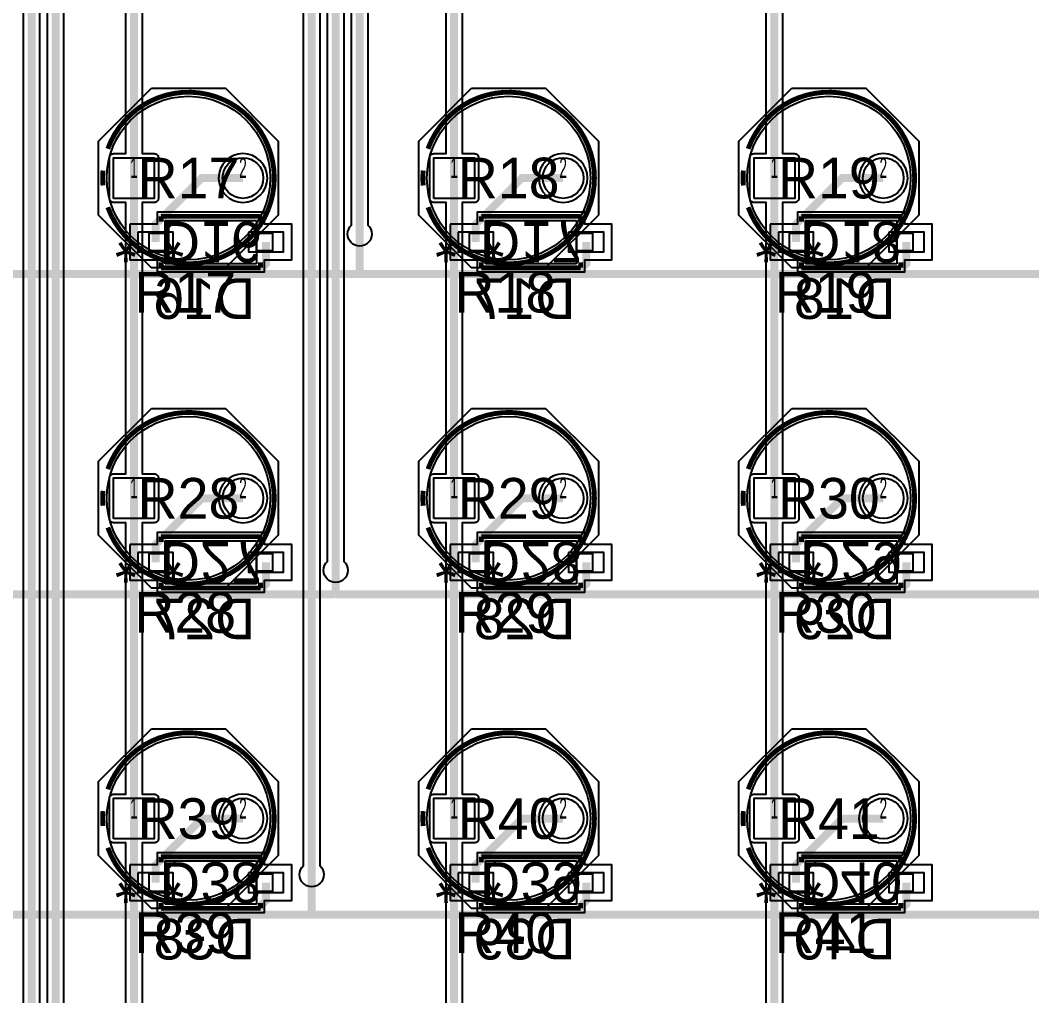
# Model space of a CAD drawing. Extents: x -64 to 44, y -72 to 40.
# Drawn here: x -25.35 to 6.24, y -25.53 to 4.93 of the extents above; entities that cross this region are included whole.
import ezdxf
from ezdxf.enums import TextEntityAlignment as Align

# ---------------------------------------------------------------- set-up
doc = ezdxf.new("R2010")
doc.units = 0
for name, color, linetype in [('ASSEMBLY', 12, 'CONTINUOUS'), ('BOUND', 85, 'CONTINUOUS'), ('COND', 80, 'CONTINUOUS'), ('COND2', 2, 'CONTINUOUS'), ('SILK_SCREEN', 85, 'CONTINUOUS'), ('SOLDER_MASK', 85, 'CONTINUOUS'), ('TEXT', 142, 'CONTINUOUS')]:
    doc.layers.add(name, color=color, linetype=linetype)

msp = doc.modelspace()

# ---------------------------------------------------------------- linework, layer by layer
at = {"layer": 'ASSEMBLY'}
for points in [[(-17.5455, 0, -1), (-22.6509, 0, -1), (-17.5455, 0)], [(-7.5455, 0, -1), (-12.6509, 0, -1), (-7.5455, 0)], [(2.4545, 0, -1), (-2.6509, 0, -1), (2.4545, 0)], [(-17.5455, -10, -1), (-22.6509, -10, -1), (-17.5455, -10)], [(-7.5455, -10, -1), (-12.6509, -10, -1), (-7.5455, -10)], [(2.4545, -10, -1), (-2.6509, -10, -1), (2.4545, -10)], [(-17.5455, -20, -1), (-22.6509, -20, -1), (-17.5455, -20)], [(-7.5455, -20, -1), (-12.6509, -20, -1), (-7.5455, -20)], [(2.4545, -20, -1), (-2.6509, -20, -1), (2.4545, -20)]]:
    msp.add_lwpolyline(points, format="xyb", dxfattribs=at)
for points in [[(-20.825, -1.6625), (-20.4875, -1.325)], [(-20.825, -1.325), (-17.975, -1.325)], [(-20.825, -2.675), (-20.825, -1.325)], [(-17.975, -1.325), (-17.975, -2.675)], [(-10.825, -1.6625), (-10.4875, -1.325)], [(-10.825, -1.325), (-7.975, -1.325)], [(-10.825, -2.675), (-10.825, -1.325)], [(-7.975, -1.325), (-7.975, -2.675)], [(-0.825, -1.6625), (-0.4875, -1.325)], [(-0.825, -1.325), (2.025, -1.325)], [(-0.825, -2.675), (-0.825, -1.325)], [(2.025, -1.325), (2.025, -2.675)], [(-21.325, -2.275), (-21.325, -1.725)], [(-21.325, -1.725), (-20.825, -1.725)], [(-20.825, -1.725), (-20.825, -2.275)], [(-17.975, -2.275), (-17.975, -1.725)], [(-17.975, -1.725), (-17.475, -1.725)], [(-17.475, -1.725), (-17.475, -2.275)], [(-11.325, -2.275), (-11.325, -1.725)], [(-11.325, -1.725), (-10.825, -1.725)], [(-10.825, -1.725), (-10.825, -2.275)], [(-7.975, -2.275), (-7.975, -1.725)], [(-7.975, -1.725), (-7.475, -1.725)], [(-7.475, -1.725), (-7.475, -2.275)], [(-1.325, -2.275), (-1.325, -1.725)], [(-1.325, -1.725), (-0.825, -1.725)], [(-0.825, -1.725), (-0.825, -2.275)], [(2.025, -2.275), (2.025, -1.725)], [(2.025, -1.725), (2.525, -1.725)], [(2.525, -1.725), (2.525, -2.275)], [(-20.825, -2.275), (-21.325, -2.275)], [(-20.825, -2.3375), (-20.4875, -2.675)], [(-17.475, -2.275), (-17.975, -2.275)], [(-10.825, -2.275), (-11.325, -2.275)], [(-10.825, -2.3375), (-10.4875, -2.675)], [(-7.475, -2.275), (-7.975, -2.275)], [(-0.825, -2.275), (-1.325, -2.275)], [(-0.825, -2.3375), (-0.4875, -2.675)], [(2.525, -2.275), (2.025, -2.275)], [(-17.975, -2.675), (-20.825, -2.675)], [(-7.975, -2.675), (-10.825, -2.675)], [(2.025, -2.675), (-0.825, -2.675)], [(-20.825, -11.6625), (-20.4875, -11.325)], [(-20.825, -11.325), (-17.975, -11.325)], [(-20.825, -12.675), (-20.825, -11.325)], [(-17.975, -11.325), (-17.975, -12.675)], [(-10.825, -11.6625), (-10.4875, -11.325)], [(-10.825, -11.325), (-7.975, -11.325)], [(-10.825, -12.675), (-10.825, -11.325)], [(-7.975, -11.325), (-7.975, -12.675)], [(-0.825, -11.6625), (-0.4875, -11.325)], [(-0.825, -11.325), (2.025, -11.325)], [(-0.825, -12.675), (-0.825, -11.325)], [(2.025, -11.325), (2.025, -12.675)], [(-21.325, -12.275), (-21.325, -11.725)], [(-21.325, -11.725), (-20.825, -11.725)], [(-20.825, -11.725), (-20.825, -12.275)], [(-17.975, -12.275), (-17.975, -11.725)], [(-17.975, -11.725), (-17.475, -11.725)], [(-17.475, -11.725), (-17.475, -12.275)], [(-11.325, -12.275), (-11.325, -11.725)], [(-11.325, -11.725), (-10.825, -11.725)], [(-10.825, -11.725), (-10.825, -12.275)], [(-7.975, -12.275), (-7.975, -11.725)], [(-7.975, -11.725), (-7.475, -11.725)], [(-7.475, -11.725), (-7.475, -12.275)], [(-1.325, -12.275), (-1.325, -11.725)], [(-1.325, -11.725), (-0.825, -11.725)], [(-0.825, -11.725), (-0.825, -12.275)], [(2.025, -12.275), (2.025, -11.725)], [(2.025, -11.725), (2.525, -11.725)], [(2.525, -11.725), (2.525, -12.275)], [(-20.825, -12.275), (-21.325, -12.275)], [(-17.475, -12.275), (-17.975, -12.275)], [(-10.825, -12.275), (-11.325, -12.275)], [(-7.475, -12.275), (-7.975, -12.275)], [(-0.825, -12.275), (-1.325, -12.275)], [(2.525, -12.275), (2.025, -12.275)], [(-20.825, -12.3375), (-20.4875, -12.675)], [(-10.825, -12.3375), (-10.4875, -12.675)], [(-0.825, -12.3375), (-0.4875, -12.675)], [(-17.975, -12.675), (-20.825, -12.675)], [(-7.975, -12.675), (-10.825, -12.675)], [(2.025, -12.675), (-0.825, -12.675)], [(-20.825, -21.6625), (-20.4875, -21.325)], [(-20.825, -21.325), (-17.975, -21.325)], [(-20.825, -22.675), (-20.825, -21.325)], [(-17.975, -21.325), (-17.975, -22.675)], [(-10.825, -21.6625), (-10.4875, -21.325)], [(-10.825, -21.325), (-7.975, -21.325)], [(-10.825, -22.675), (-10.825, -21.325)], [(-7.975, -21.325), (-7.975, -22.675)], [(-0.825, -21.6625), (-0.4875, -21.325)], [(-0.825, -21.325), (2.025, -21.325)], [(-0.825, -22.675), (-0.825, -21.325)], [(2.025, -21.325), (2.025, -22.675)], [(-21.325, -22.275), (-21.325, -21.725)], [(-21.325, -21.725), (-20.825, -21.725)], [(-20.825, -21.725), (-20.825, -22.275)], [(-17.975, -22.275), (-17.975, -21.725)], [(-17.975, -21.725), (-17.475, -21.725)], [(-17.475, -21.725), (-17.475, -22.275)], [(-11.325, -22.275), (-11.325, -21.725)], [(-11.325, -21.725), (-10.825, -21.725)], [(-10.825, -21.725), (-10.825, -22.275)], [(-7.975, -22.275), (-7.975, -21.725)], [(-7.975, -21.725), (-7.475, -21.725)], [(-7.475, -21.725), (-7.475, -22.275)], [(-1.325, -22.275), (-1.325, -21.725)], [(-1.325, -21.725), (-0.825, -21.725)], [(-0.825, -21.725), (-0.825, -22.275)], [(2.025, -22.275), (2.025, -21.725)], [(2.025, -21.725), (2.525, -21.725)], [(2.525, -21.725), (2.525, -22.275)], [(-20.825, -22.275), (-21.325, -22.275)], [(-20.825, -22.3375), (-20.4875, -22.675)], [(-17.475, -22.275), (-17.975, -22.275)], [(-10.825, -22.275), (-11.325, -22.275)], [(-10.825, -22.3375), (-10.4875, -22.675)], [(-7.475, -22.275), (-7.975, -22.275)], [(-0.825, -22.275), (-1.325, -22.275)], [(-0.825, -22.3375), (-0.4875, -22.675)], [(2.525, -22.275), (2.025, -22.275)], [(-17.975, -22.675), (-20.825, -22.675)], [(-7.975, -22.675), (-10.825, -22.675)], [(2.025, -22.675), (-0.825, -22.675)]]:
    msp.add_lwpolyline(points, dxfattribs=at)
at = {"layer": 'BOUND'}
for points in [[(-21.2539, 2.8067), (-18.9425, 2.8067), (-17.2915, 1.1557), (-17.2915, -1.1557), (-18.9425, -2.8067), (-21.2539, -2.8067), (-22.9049, -1.1557), (-22.9049, 1.1557)], [(-11.2539, 2.8067), (-8.9425, 2.8067), (-7.2915, 1.1557), (-7.2915, -1.1557), (-8.9425, -2.8067), (-11.2539, -2.8067), (-12.9049, -1.1557), (-12.9049, 1.1557)], [(-1.2539, 2.8067), (1.0575, 2.8067), (2.7085, 1.1557), (2.7085, -1.1557), (1.0575, -2.8067), (-1.2539, -2.8067), (-2.9049, -1.1557), (-2.9049, 1.1557)], [(-21.929, -1.441), (-21.929, -2.559), (-21.079, -2.559), (-21.079, -2.929), (-17.721, -2.929), (-17.721, -2.559), (-16.871, -2.559), (-16.871, -1.441), (-17.721, -1.441), (-17.721, -1.071), (-21.079, -1.071), (-21.079, -1.441)], [(-11.929, -1.441), (-11.929, -2.559), (-11.079, -2.559), (-11.079, -2.929), (-7.721, -2.929), (-7.721, -2.559), (-6.871, -2.559), (-6.871, -1.441), (-7.721, -1.441), (-7.721, -1.071), (-11.079, -1.071), (-11.079, -1.441)], [(-1.929, -1.441), (-1.929, -2.559), (-1.079, -2.559), (-1.079, -2.929), (2.279, -2.929), (2.279, -2.559), (3.129, -2.559), (3.129, -1.441), (2.279, -1.441), (2.279, -1.071), (-1.079, -1.071), (-1.079, -1.441)], [(-21.2539, -7.1933), (-18.9425, -7.1933), (-17.2915, -8.8443), (-17.2915, -11.1557), (-18.9425, -12.8067), (-21.2539, -12.8067), (-22.9049, -11.1557), (-22.9049, -8.8443)], [(-11.2539, -7.1933), (-8.9425, -7.1933), (-7.2915, -8.8443), (-7.2915, -11.1557), (-8.9425, -12.8067), (-11.2539, -12.8067), (-12.9049, -11.1557), (-12.9049, -8.8443)], [(-1.2539, -7.1933), (1.0575, -7.1933), (2.7085, -8.8443), (2.7085, -11.1557), (1.0575, -12.8067), (-1.2539, -12.8067), (-2.9049, -11.1557), (-2.9049, -8.8443)], [(-21.929, -11.441), (-21.929, -12.559), (-21.079, -12.559), (-21.079, -12.929), (-17.721, -12.929), (-17.721, -12.559), (-16.871, -12.559), (-16.871, -11.441), (-17.721, -11.441), (-17.721, -11.071), (-21.079, -11.071), (-21.079, -11.441)], [(-11.929, -11.441), (-11.929, -12.559), (-11.079, -12.559), (-11.079, -12.929), (-7.721, -12.929), (-7.721, -12.559), (-6.871, -12.559), (-6.871, -11.441), (-7.721, -11.441), (-7.721, -11.071), (-11.079, -11.071), (-11.079, -11.441)], [(-1.929, -11.441), (-1.929, -12.559), (-1.079, -12.559), (-1.079, -12.929), (2.279, -12.929), (2.279, -12.559), (3.129, -12.559), (3.129, -11.441), (2.279, -11.441), (2.279, -11.071), (-1.079, -11.071), (-1.079, -11.441)], [(-21.2539, -17.1933), (-18.9425, -17.1933), (-17.2915, -18.8443), (-17.2915, -21.1557), (-18.9425, -22.8067), (-21.2539, -22.8067), (-22.9049, -21.1557), (-22.9049, -18.8443)], [(-11.2539, -17.1933), (-8.9425, -17.1933), (-7.2915, -18.8443), (-7.2915, -21.1557), (-8.9425, -22.8067), (-11.2539, -22.8067), (-12.9049, -21.1557), (-12.9049, -18.8443)], [(-1.2539, -17.1933), (1.0575, -17.1933), (2.7085, -18.8443), (2.7085, -21.1557), (1.0575, -22.8067), (-1.2539, -22.8067), (-2.9049, -21.1557), (-2.9049, -18.8443)], [(-21.929, -21.441), (-21.929, -22.559), (-21.079, -22.559), (-21.079, -22.929), (-17.721, -22.929), (-17.721, -22.559), (-16.871, -22.559), (-16.871, -21.441), (-17.721, -21.441), (-17.721, -21.071), (-21.079, -21.071), (-21.079, -21.441)], [(-11.929, -21.441), (-11.929, -22.559), (-11.079, -22.559), (-11.079, -22.929), (-7.721, -22.929), (-7.721, -22.559), (-6.871, -22.559), (-6.871, -21.441), (-7.721, -21.441), (-7.721, -21.071), (-11.079, -21.071), (-11.079, -21.441)], [(-1.929, -21.441), (-1.929, -22.559), (-1.079, -22.559), (-1.079, -22.929), (2.279, -22.929), (2.279, -22.559), (3.129, -22.559), (3.129, -21.441), (2.279, -21.441), (2.279, -21.071), (-1.079, -21.071), (-1.079, -21.441)]]:
    msp.add_lwpolyline(points, close=True, dxfattribs=at)
at = {"layer": 'COND'}
for points in [[(-25.2522, -41.9695), (-25.2522, 12.75, -0.198912), (-25.1783, 12.9283), (-24.5222, 13.5845), (-24.5222, 15.1538, -0.740257), (-24.5222, 16.8062), (-24.5222, 21.5655), (-25.9945, 23.0378), (-27.035, 23.0378, -0.414214), (-27.1622, 23.165), (-27.1622, 24.435, -0.414214), (-27.035, 24.5622), (-25.765, 24.5622, -0.414214), (-25.6378, 24.435), (-25.6378, 23.3945), (-24.0917, 21.8483, -0.198912), (-24.0178, 21.67), (-24.0178, 16.8062, -0.740257), (-24.0178, 15.1538), (-24.0178, 13.48, -0.198912), (-24.0917, 13.3017), (-24.7478, 12.6455), (-24.7478, -41.9695, -0.212733)], [(-24.5022, -31.9695), (-24.5022, 12.5, -0.198912)], [(-23.9978, 12.3955), (-23.9978, -31.9695, -0.212733)], [(-15.2478, 12.25), (-15.2478, -11.9695, -0.212733), (-15.1228, -12.25, -1), (-15.8772, -12.25, -0.212733), (-15.7522, -11.9695), (-15.7522, 12.1455)], [(-15.9998, 12.002), (-15.9998, -21.2162), (-15.9995, -21.2191, -0.028723), (-15.9978, -21.248), (-15.9978, -21.4695, -0.212733), (-15.8728, -21.75, -1), (-16.6272, -21.75, -0.212733), (-16.5022, -21.4695), (-16.5022, -21.2778), (-16.5025, -21.2749, -0.028723), (-16.5042, -21.246), (-16.5042, 11.8975)], [(-14.4978, 11.8955), (-14.4978, -1.4695, -0.212733), (-14.3728, -1.75, -1), (-15.1272, -1.75, -0.212733), (-15.0022, -1.4695), (-15.0022, 12, -0.198912)], [(-22.0522, -29.2378), (-22.0522, -20.7622), (-22.435, -20.7622, -0.414214), (-22.5622, -20.635), (-22.5622, -19.365, -0.414214), (-22.435, -19.2378), (-22.0522, -19.2378), (-22.0522, -10.7622), (-22.435, -10.7622, -0.414214), (-22.5622, -10.635), (-22.5622, -9.365, -0.414214), (-22.435, -9.2378), (-22.0522, -9.2378), (-22.0522, -0.7622), (-22.435, -0.7622, -0.414214), (-22.5622, -0.635), (-22.5622, 0.635, -0.414214), (-22.435, 0.7622), (-22.0522, 0.7622), (-22.0522, 9.2378)], [(-21.5478, 9.2378), (-21.5478, 0.7622), (-21.165, 0.7622, -0.414214), (-21.0378, 0.635), (-21.0378, -0.635, -0.414214), (-21.165, -0.7622), (-21.5478, -0.7622), (-21.5478, -9.2378), (-21.165, -9.2378, -0.414214), (-21.0378, -9.365), (-21.0378, -10.635, -0.414214), (-21.165, -10.7622), (-21.5478, -10.7622), (-21.5478, -19.2378), (-21.165, -19.2378, -0.414214), (-21.0378, -19.365), (-21.0378, -20.635, -0.414214), (-21.165, -20.7622), (-21.5478, -20.7622), (-21.5478, -29.2378)], [(-12.0522, -29.2378), (-12.0522, -20.7622), (-12.435, -20.7622, -0.414214), (-12.5622, -20.635), (-12.5622, -19.365, -0.414214), (-12.435, -19.2378), (-12.0522, -19.2378), (-12.0522, -10.7622), (-12.435, -10.7622, -0.414214), (-12.5622, -10.635), (-12.5622, -9.365, -0.414214), (-12.435, -9.2378), (-12.0522, -9.2378), (-12.0522, -0.7622), (-12.435, -0.7622, -0.414214), (-12.5622, -0.635), (-12.5622, 0.635, -0.414214), (-12.435, 0.7622), (-12.0522, 0.7622), (-12.0522, 9.2378)], [(-11.5478, 9.2378), (-11.5478, 0.7622), (-11.165, 0.7622, -0.414214), (-11.0378, 0.635), (-11.0378, -0.635, -0.414214), (-11.165, -0.7622), (-11.5478, -0.7622), (-11.5478, -9.2378), (-11.165, -9.2378, -0.414214), (-11.0378, -9.365), (-11.0378, -10.635, -0.414214), (-11.165, -10.7622), (-11.5478, -10.7622), (-11.5478, -19.2378), (-11.165, -19.2378, -0.414214), (-11.0378, -19.365), (-11.0378, -20.635, -0.414214), (-11.165, -20.7622), (-11.5478, -20.7622), (-11.5478, -29.2378)], [(-2.0522, -29.2378), (-2.0522, -20.7622), (-2.435, -20.7622, -0.414214), (-2.5622, -20.635), (-2.5622, -19.365, -0.414214), (-2.435, -19.2378), (-2.0522, -19.2378), (-2.0522, -10.7622), (-2.435, -10.7622, -0.414214), (-2.5622, -10.635), (-2.5622, -9.365, -0.414214), (-2.435, -9.2378), (-2.0522, -9.2378), (-2.0522, -0.7622), (-2.435, -0.7622, -0.414214), (-2.5622, -0.635), (-2.5622, 0.635, -0.414214), (-2.435, 0.7622), (-2.0522, 0.7622), (-2.0522, 9.2378)], [(-1.5478, 9.2378), (-1.5478, 0.7622), (-1.165, 0.7622, -0.414214), (-1.0378, 0.635), (-1.0378, -0.635, -0.414214), (-1.165, -0.7622), (-1.5478, -0.7622), (-1.5478, -9.2378), (-1.165, -9.2378, -0.414214), (-1.0378, -9.365), (-1.0378, -10.635, -0.414214), (-1.165, -10.7622), (-1.5478, -10.7622), (-1.5478, -19.2378), (-1.165, -19.2378, -0.414214), (-1.0378, -19.365), (-1.0378, -20.635, -0.414214), (-1.165, -20.7622), (-1.5478, -20.7622), (-1.5478, -29.2378)]]:
    msp.add_lwpolyline(points, format="xyb", dxfattribs=at)
at = {"layer": 'COND', "const_width": 0.25}
for points in [[(-24.27, 15.98), (-24.27, 13.48), (-25, 12.75), (-25, -42.25)], [(-21.73, 15.98), (-21.73, 15.02), (-24.25, 12.5), (-24.25, -32.25)], [(-19.19, 15.98), (-19.19, 14.94), (-16.252, 12.002), (-16.252, -21.246), (-16.25, -21.248), (-16.25, -21.75)], [(-16.65, 15.98), (-16.65, 13.4), (-15.5, 12.25), (-15.5, -12.25)], [(-14.11, 15.98), (-14.11, 12.64), (-14.75, 12), (-14.75, -1.75)], [(-21.8, 0), (-21.8, 10)], [(-11.8, 0), (-11.8, 10)], [(-1.8, 0), (-1.8, 10)], [(-21.8, -10), (-21.8, 0)], [(-11.8, -10), (-11.8, 0)], [(-1.8, -10), (-1.8, 0)], [(-21.8, -20), (-21.8, -10)], [(-11.8, -20), (-11.8, -10)], [(-1.8, -20), (-1.8, -10)], [(-21.8, -30), (-21.8, -20)], [(-11.8, -30), (-11.8, -20)], [(-1.8, -30), (-1.8, -20)]]:
    msp.add_lwpolyline(points, dxfattribs=at)
at = {"layer": 'COND'}
for points in [[(-22.435, -0.635), (-22.435, 0.635), (-21.165, 0.635), (-21.165, -0.635)], [(-12.435, -0.635), (-12.435, 0.635), (-11.165, 0.635), (-11.165, -0.635)], [(-2.435, -0.635), (-2.435, 0.635), (-1.165, 0.635), (-1.165, -0.635)], [(-22.435, -10.635), (-22.435, -9.365), (-21.165, -9.365), (-21.165, -10.635)], [(-12.435, -10.635), (-12.435, -9.365), (-11.165, -9.365), (-11.165, -10.635)], [(-2.435, -10.635), (-2.435, -9.365), (-1.165, -9.365), (-1.165, -10.635)], [(-22.435, -20.635), (-22.435, -19.365), (-21.165, -19.365), (-21.165, -20.635)], [(-12.435, -20.635), (-12.435, -19.365), (-11.165, -19.365), (-11.165, -20.635)], [(-2.435, -20.635), (-2.435, -19.365), (-1.165, -19.365), (-1.165, -20.635)]]:
    msp.add_lwpolyline(points, close=True, dxfattribs=at)
for points in [[(-17.6342, 0, 1), (-19.1586, 0, 1)], [(-7.6342, 0, 1), (-9.1586, 0, 1)], [(2.3658, 0, 1), (0.8414, 0, 1)], [(-17.6342, -10, 1), (-19.1586, -10, 1)], [(-7.6342, -10, 1), (-9.1586, -10, 1)], [(2.3658, -10, 1), (0.8414, -10, 1)], [(-17.6342, -20, 1), (-19.1586, -20, 1)], [(-7.6342, -20, 1), (-9.1586, -20, 1)], [(2.3658, -20, 1), (0.8414, -20, 1)]]:
    msp.add_lwpolyline(points, format="xyb", close=True, dxfattribs=at)
for centre in [(-18.3964, 0), (-8.3964, 0), (1.6036, 0), (-18.3964, -10), (-8.3964, -10), (1.6036, -10), (-18.3964, -20), (-8.3964, -20), (1.6036, -20)]:
    msp.add_circle(centre, 0.635, dxfattribs=at)
at = {"layer": 'COND2'}
for points in [[(-22.435, -0.635), (-22.435, 0.635), (-21.165, 0.635), (-21.165, -0.635)], [(-12.435, -0.635), (-12.435, 0.635), (-11.165, 0.635), (-11.165, -0.635)], [(-2.435, -0.635), (-2.435, 0.635), (-1.165, 0.635), (-1.165, -0.635)], [(-21.675, -1.695), (-21.675, -2.305), (-20.575, -2.305), (-20.575, -1.695)], [(-18.225, -1.695), (-18.225, -2.305), (-17.125, -2.305), (-17.125, -1.695)], [(-11.675, -1.695), (-11.675, -2.305), (-10.575, -2.305), (-10.575, -1.695)], [(-8.225, -1.695), (-8.225, -2.305), (-7.125, -2.305), (-7.125, -1.695)], [(-1.675, -1.695), (-1.675, -2.305), (-0.575, -2.305), (-0.575, -1.695)], [(1.775, -1.695), (1.775, -2.305), (2.875, -2.305), (2.875, -1.695)], [(-22.435, -10.635), (-22.435, -9.365), (-21.165, -9.365), (-21.165, -10.635)], [(-12.435, -10.635), (-12.435, -9.365), (-11.165, -9.365), (-11.165, -10.635)], [(-2.435, -10.635), (-2.435, -9.365), (-1.165, -9.365), (-1.165, -10.635)], [(-21.675, -11.695), (-21.675, -12.305), (-20.575, -12.305), (-20.575, -11.695)], [(-18.225, -11.695), (-18.225, -12.305), (-17.125, -12.305), (-17.125, -11.695)], [(-11.675, -11.695), (-11.675, -12.305), (-10.575, -12.305), (-10.575, -11.695)], [(-8.225, -11.695), (-8.225, -12.305), (-7.125, -12.305), (-7.125, -11.695)], [(-1.675, -11.695), (-1.675, -12.305), (-0.575, -12.305), (-0.575, -11.695)], [(1.775, -11.695), (1.775, -12.305), (2.875, -12.305), (2.875, -11.695)], [(-22.435, -20.635), (-22.435, -19.365), (-21.165, -19.365), (-21.165, -20.635)], [(-12.435, -20.635), (-12.435, -19.365), (-11.165, -19.365), (-11.165, -20.635)], [(-2.435, -20.635), (-2.435, -19.365), (-1.165, -19.365), (-1.165, -20.635)], [(-21.675, -21.695), (-21.675, -22.305), (-20.575, -22.305), (-20.575, -21.695)], [(-18.225, -21.695), (-18.225, -22.305), (-17.125, -22.305), (-17.125, -21.695)], [(-11.675, -21.695), (-11.675, -22.305), (-10.575, -22.305), (-10.575, -21.695)], [(-8.225, -21.695), (-8.225, -22.305), (-7.125, -22.305), (-7.125, -21.695)], [(-1.675, -21.695), (-1.675, -22.305), (-0.575, -22.305), (-0.575, -21.695)], [(1.775, -21.695), (1.775, -22.305), (2.875, -22.305), (2.875, -21.695)]]:
    msp.add_lwpolyline(points, close=True, dxfattribs=at)
at = {"layer": 'COND2', "const_width": 0.25}
for points in [[(-18.3964, 0), (-19.682, 0), (-21.125, -1.443), (-21.125, -2)], [(-8.3964, 0), (-9.682, 0), (-11.125, -1.443), (-11.125, -2)], [(1.6036, 0), (0.318, 0), (-1.125, -1.443), (-1.125, -2)], [(-17.675, -2), (-17.675, -2.675), (-18, -3)], [(-14.75, -3), (-14.75, -1.75)], [(-7.675, -2), (-7.675, -2.675), (-8, -3)], [(2.325, -2), (2.325, -2.675), (2, -3)], [(-18, -3), (-28.118, -3)], [(-18, -3), (-14.75, -3)], [(-14.75, -3), (-8, -3)], [(-8, -3), (2, -3)], [(12, -3), (2, -3)], [(-18.3964, -10), (-19.682, -10), (-21.125, -11.443), (-21.125, -12)], [(-8.3964, -10), (-9.682, -10), (-11.125, -11.443), (-11.125, -12)], [(1.6036, -10), (0.318, -10), (-1.125, -11.443), (-1.125, -12)], [(-17.9213, -12.9213), (-17.675, -12.675), (-17.675, -12)], [(-7.675, -12), (-7.675, -12.675), (-8, -13)], [(2.325, -12), (2.325, -12.675), (2, -13)], [(-15.5, -12.9213), (-15.5, -12.25)], [(-28, -13), (-18, -13), (-17.9213, -12.9213)], [(-17.9213, -12.9213), (-17.8426, -13), (-15.5787, -13), (-15.5, -12.9213)], [(-8, -13), (-15.4213, -13), (-15.5, -12.9213)], [(-8, -13), (2, -13)], [(12, -13), (2, -13)], [(-18.3964, -20), (-19.682, -20), (-21.125, -21.443), (-21.125, -22)], [(-8.3964, -20), (-9.682, -20), (-11.125, -21.443), (-11.125, -22)], [(1.6036, -20), (0.318, -20), (-1.125, -21.443), (-1.125, -22)], [(-16.25, -23), (-16.25, -21.75)], [(-17.675, -22), (-17.675, -22.557), (-18.118, -23)], [(-7.675, -22), (-7.675, -22.557), (-8.118, -23)], [(2.325, -22), (2.325, -22.675), (2, -23)], [(-18.118, -23), (-28, -23)], [(-16.25, -23), (-18.118, -23)], [(-8.118, -23), (-16.25, -23)], [(-8.118, -23), (2, -23)], [(12, -23), (2, -23)]]:
    msp.add_lwpolyline(points, dxfattribs=at)
at = {"layer": 'COND2'}
for centre in [(-18.3964, 0), (-8.3964, 0), (1.6036, 0), (-18.3964, -10), (-8.3964, -10), (1.6036, -10), (-18.3964, -20), (-8.3964, -20), (1.6036, -20)]:
    msp.add_circle(centre, 0.635, dxfattribs=at)
at = {"layer": 'SILK_SCREEN', "const_width": 0.1524}
for points in [[(-17.4185, 0, 0.83966), (-22.6175, 0.9132)], [(-7.4185, 0, 0.83966), (-12.6175, 0.9132)], [(2.5815, 0, 0.83966), (-2.6175, 0.9132)], [(-22.7677, 0.2331, 0.043577), (-22.7677, -0.2331)], [(-22.6175, -0.9132, 0.83966), (-17.4185, 0)], [(-12.7677, 0.2331, 0.043577), (-12.7677, -0.2331)], [(-12.6175, -0.9132, 0.83966), (-7.4185, 0)], [(-2.7677, 0.2331, 0.043577), (-2.7677, -0.2331)], [(-2.6175, -0.9132, 0.83966), (2.5815, 0)], [(-17.4185, -10, 0.83966), (-22.6175, -9.0868)], [(-7.4185, -10, 0.83966), (-12.6175, -9.0868)], [(2.5815, -10, 0.83966), (-2.6175, -9.0868)], [(-22.7677, -9.7669, 0.043577), (-22.7677, -10.2331)], [(-12.7677, -9.7669, 0.043577), (-12.7677, -10.2331)], [(-2.7677, -9.7669, 0.043577), (-2.7677, -10.2331)], [(-22.6175, -10.9132, 0.83966), (-17.4185, -10)], [(-12.6175, -10.9132, 0.83966), (-7.4185, -10)], [(-2.6175, -10.9132, 0.83966), (2.5815, -10)], [(-17.4185, -20, 0.83966), (-22.6175, -19.0868)], [(-7.4185, -20, 0.83966), (-12.6175, -19.0868)], [(2.5815, -20, 0.83966), (-2.6175, -19.0868)], [(-22.7677, -19.7669, 0.043577), (-22.7677, -20.2331)], [(-12.7677, -19.7669, 0.043577), (-12.7677, -20.2331)], [(-2.7677, -19.7669, 0.043577), (-2.7677, -20.2331)], [(-22.6175, -20.9132, 0.83966), (-17.4185, -20)], [(-12.6175, -20.9132, 0.83966), (-7.4185, -20)], [(-2.6175, -20.9132, 0.83966), (2.5815, -20)]]:
    msp.add_lwpolyline(points, format="xyb", dxfattribs=at)
for points in [[(-20.952, -1.198), (-17.848, -1.198)], [(-20.952, -1.3623), (-20.952, -1.198)], [(-17.848, -1.198), (-17.848, -1.3623)], [(-10.952, -1.198), (-7.848, -1.198)], [(-10.952, -1.3623), (-10.952, -1.198)], [(-7.848, -1.198), (-7.848, -1.3623)], [(-0.952, -1.198), (2.152, -1.198)], [(-0.952, -1.3623), (-0.952, -1.198)], [(2.152, -1.198), (2.152, -1.3623)], [(-20.952, -2.802), (-20.952, -2.6377)], [(-17.848, -2.802), (-20.952, -2.802)], [(-17.848, -2.6377), (-17.848, -2.802)], [(-10.952, -2.802), (-10.952, -2.6377)], [(-7.848, -2.802), (-10.952, -2.802)], [(-7.848, -2.6377), (-7.848, -2.802)], [(-0.952, -2.802), (-0.952, -2.6377)], [(2.152, -2.802), (-0.952, -2.802)], [(2.152, -2.6377), (2.152, -2.802)], [(-20.952, -11.198), (-17.848, -11.198)], [(-20.952, -11.3623), (-20.952, -11.198)], [(-17.848, -11.198), (-17.848, -11.3623)], [(-10.952, -11.198), (-7.848, -11.198)], [(-10.952, -11.3623), (-10.952, -11.198)], [(-7.848, -11.198), (-7.848, -11.3623)], [(-0.952, -11.198), (2.152, -11.198)], [(-0.952, -11.3623), (-0.952, -11.198)], [(2.152, -11.198), (2.152, -11.3623)], [(-20.952, -12.802), (-20.952, -12.6377)], [(-17.848, -12.6377), (-17.848, -12.802)], [(-10.952, -12.802), (-10.952, -12.6377)], [(-7.848, -12.6377), (-7.848, -12.802)], [(-0.952, -12.802), (-0.952, -12.6377)], [(2.152, -12.6377), (2.152, -12.802)], [(-17.848, -12.802), (-20.952, -12.802)], [(-7.848, -12.802), (-10.952, -12.802)], [(2.152, -12.802), (-0.952, -12.802)], [(-20.952, -21.198), (-17.848, -21.198)], [(-20.952, -21.3623), (-20.952, -21.198)], [(-17.848, -21.198), (-17.848, -21.3623)], [(-10.952, -21.198), (-7.848, -21.198)], [(-10.952, -21.3623), (-10.952, -21.198)], [(-7.848, -21.198), (-7.848, -21.3623)], [(-0.952, -21.198), (2.152, -21.198)], [(-0.952, -21.3623), (-0.952, -21.198)], [(2.152, -21.198), (2.152, -21.3623)], [(-20.952, -22.802), (-20.952, -22.6377)], [(-17.848, -22.802), (-20.952, -22.802)], [(-17.848, -22.6377), (-17.848, -22.802)], [(-10.952, -22.802), (-10.952, -22.6377)], [(-7.848, -22.802), (-10.952, -22.802)], [(-7.848, -22.6377), (-7.848, -22.802)], [(-0.952, -22.802), (-0.952, -22.6377)], [(2.152, -22.802), (-0.952, -22.802)], [(2.152, -22.6377), (2.152, -22.802)]]:
    msp.add_lwpolyline(points, dxfattribs=at)
at = {"layer": 'SOLDER_MASK'}
for points in [[(-22.435, -0.635), (-22.435, 0.635), (-21.165, 0.635), (-21.165, -0.635)], [(-12.435, -0.635), (-12.435, 0.635), (-11.165, 0.635), (-11.165, -0.635)], [(-2.435, -0.635), (-2.435, 0.635), (-1.165, 0.635), (-1.165, -0.635)], [(-22.435, -10.635), (-22.435, -9.365), (-21.165, -9.365), (-21.165, -10.635)], [(-12.435, -10.635), (-12.435, -9.365), (-11.165, -9.365), (-11.165, -10.635)], [(-2.435, -10.635), (-2.435, -9.365), (-1.165, -9.365), (-1.165, -10.635)], [(-22.435, -20.635), (-22.435, -19.365), (-21.165, -19.365), (-21.165, -20.635)], [(-12.435, -20.635), (-12.435, -19.365), (-11.165, -19.365), (-11.165, -20.635)], [(-2.435, -20.635), (-2.435, -19.365), (-1.165, -19.365), (-1.165, -20.635)]]:
    msp.add_lwpolyline(points, close=True, dxfattribs=at)
for centre in [(-18.3964, 0), (-8.3964, 0), (1.6036, 0), (-18.3964, -10), (-8.3964, -10), (1.6036, -10), (-18.3964, -20), (-8.3964, -20), (1.6036, -20)]:
    msp.add_circle(centre, 0.635, dxfattribs=at)

# ---------------------------------------------------------------- texts
at = {"layer": 'ASSEMBLY', "text_generation_flag": 2, "width": 1.02}
for p in [(-20.571, -1.365), (-10.571, -1.365), (-0.571, -1.365), (-20.571, -11.365), (-10.571, -11.365), (-0.571, -11.365), (-20.571, -21.365), (-10.571, -21.365), (-0.571, -21.365)]:
    msp.add_text('*', height=1.27, rotation=180, dxfattribs=at).set_placement(p, align=Align.CENTER)
at = {"layer": 'SILK_SCREEN', "text_generation_flag": 2, "width": 1.02}
for p in [(-22.056, -1.365), (-12.056, -1.365), (-2.056, -1.365), (-22.056, -11.365), (-12.056, -11.365), (-2.056, -11.365), (-22.056, -21.365), (-12.056, -21.365), (-2.056, -21.365)]:
    msp.add_text('*', height=1.27, rotation=180, dxfattribs=at).set_placement(p, align=Align.CENTER)
at = {"layer": 'TEXT'}
for s, height, width, p in [('1', 0.635, 0.500157, (-21.8, 0)), ('R17', 1.27, 1.02, (-20.0982, -0.635)), ('2', 0.635, 0.500157, (-18.3964, 0)), ('1', 0.635, 0.500157, (-11.8, 0)), ('R18', 1.27, 1.02, (-10.0982, -0.635)), ('2', 0.635, 0.500157, (-8.3964, 0)), ('1', 0.635, 0.500157, (-1.8, 0)), ('R19', 1.27, 1.02, (-0.0982, -0.635)), ('2', 0.635, 0.500157, (1.6036, 0)), ('R17', 1.27, 1.02, (-20.2, -4.2)), ('R18', 1.27, 1.02, (-10.2, -4.2)), ('R19', 1.27, 1.02, (-0.2, -4.2)), ('1', 0.635, 0.500157, (-21.8, -10)), ('R28', 1.27, 1.02, (-20.0982, -10.635)), ('2', 0.635, 0.500157, (-18.3964, -10)), ('1', 0.635, 0.500157, (-11.8, -10)), ('R29', 1.27, 1.02, (-10.0982, -10.635)), ('2', 0.635, 0.500157, (-8.3964, -10)), ('1', 0.635, 0.500157, (-1.8, -10)), ('R30', 1.27, 1.02, (-0.0982, -10.635)), ('2', 0.635, 0.500157, (1.6036, -10)), ('R28', 1.27, 1.02, (-20.2, -14.2)), ('R29', 1.27, 1.02, (-10.2, -14.2)), ('R30', 1.27, 1.02, (-0.2, -14.2)), ('1', 0.635, 0.500157, (-21.8, -20)), ('R39', 1.27, 1.02, (-20.0982, -20.635)), ('2', 0.635, 0.500157, (-18.3964, -20)), ('1', 0.635, 0.500157, (-11.8, -20)), ('R40', 1.27, 1.02, (-10.0982, -20.635)), ('2', 0.635, 0.500157, (-8.3964, -20)), ('1', 0.635, 0.500157, (-1.8, -20)), ('R41', 1.27, 1.02, (-0.0982, -20.635)), ('2', 0.635, 0.500157, (1.6036, -20)), ('R39', 1.27, 1.02, (-20.2, -24.2)), ('R40', 1.27, 1.02, (-10.2, -24.2)), ('R41', 1.27, 1.02, (-0.2, -24.2))]:
    msp.add_text(s, height=height, dxfattribs=dict(at, width=width)).set_placement(p, align=Align.CENTER)
at = {"layer": 'TEXT', "text_generation_flag": 2, "width": 1.02}
for s, p in [('D16', (-19.4, -1.365)), ('D17', (-9.4, -1.365)), ('D18', (0.6, -1.365)), ('D27', (-19.4, -11.365)), ('D28', (-9.4, -11.365)), ('D29', (0.6, -11.365)), ('D38', (-19.4, -21.365)), ('D39', (-9.4, -21.365)), ('D40', (0.6, -21.365))]:
    msp.add_text(s, height=1.27, rotation=180, dxfattribs=at).set_placement(p, align=Align.CENTER)
for s, p in [('D16', (-19.6, -4.4)), ('D17', (-9.6, -4.4)), ('D18', (0.4, -4.4)), ('D27', (-19.6, -14.4)), ('D28', (-9.6, -14.4)), ('D29', (0.4, -14.4)), ('D38', (-19.6, -24.4)), ('D39', (-9.6, -24.4)), ('D40', (0.4, -24.4))]:
    msp.add_text(s, height=1.27, dxfattribs=at).set_placement(p, align=Align.CENTER)

doc.saveas('drawing.dxf')
